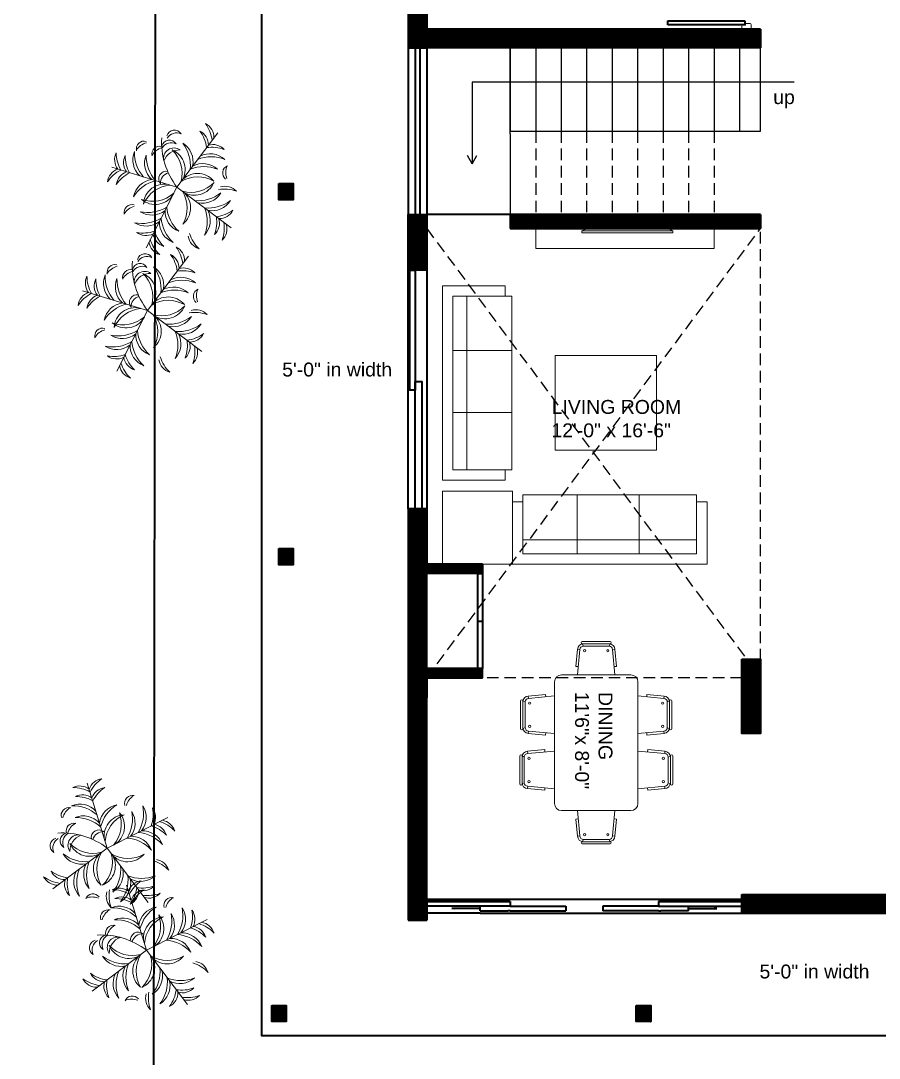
# Model space of a CAD drawing. Extents: x 47729 to 53274, y 8584 to 9735.
# Drawn here: x 47762 to 48132.4, y 8874.3 to 9322.2 of the extents above; entities that cross this region are included whole.
import ezdxf

# ---------------------------------------------------------------- set-up
doc = ezdxf.new("R2010")
doc.units = 0
doc.header["$LTSCALE"] = 100
doc.header["$MEASUREMENT"] = 0
doc.linetypes.add('HIDDENX2', pattern=[0.75, 0.5, -0.25])
doc.layers.get('0').update_dxf_attribs({"color": 250, "lineweight": 9})
for name, color, linetype, lineweight in [('hat', 8, 'Continuous', 5), ('landscape', 56, 'Continuous', 13), ('new interiors', 23, 'Continuous', 13), ('wall', 2, 'Continuous', 35), ('win', 5, 'Continuous', 9)]:
    doc.layers.add(name, color=color, linetype=linetype, lineweight=lineweight)
doc.layers.add('Stairs', color=140, linetype='Continuous')
doc.layers.add('TEXT', color=7, linetype='Continuous')
doc.styles.get("Standard").update_dxf_attribs({"font": 'arial.ttf'})

# ---------------------------------------------------------------- blocks, each defined once
blk = doc.blocks.new('plant')
for p in [(7.12, 8.39), (-10.32, 3.82), (-3.82, -10.32), (9.5, -5.56)]:
    blk.add_line(p, (0, 0))
for centre, radius, start, end in [((1.1, 8.06), 1.27, 19.4061, 138.4117), ((1.1, 6.08), 2.75, 64.2821, 107.8748), ((-2.19, 5.2), 5.9, 351.0353, 34.7007), ((0.64, 5.67), 3.52, 344.913, 55.0578), ((-0.53, 5.72), 5.72, 3.7404, 33.0435), ((2.96, 6.65), 2.54, 355.9541, 59.2885), ((3.93, 7.8), 2.54, 355.9541, 59.2885), ((0.44, 6.86), 5.72, 3.7404, 33.0435), ((-3.98, 6.92), 1.25, 46.7219, 182.5174), ((-3.73, 5.94), 1.76, 64.8486, 148.3181), ((-2.43, 6.01), 1.25, 46.7219, 182.5174), ((-2.18, 5.03), 1.76, 64.8486, 148.3181), ((-11.85, 1.01), 11.89, 355.1413, 36.3226), ((-0.58, 6.01), 1.27, 19.4061, 138.4117), ((-0.58, 4.03), 2.75, 64.2821, 107.8748), ((-0.65, 4.15), 3.52, 344.913, 55.0578), ((-3.49, 3.67), 5.9, 351.0353, 34.7007), ((6.7, 1.55), 5.72, 66.2848, 95.5878), ((7.05, 5.15), 2.54, 40.0398, 103.3742), ((-7.25, 4.87), 2.54, 150.0398, 213.3742), ((-3.74, 5.77), 5.72, 176.2848, 205.5878), ((-5.84, 4.35), 2.54, 150.0398, 213.3742), ((-2.34, 5.25), 5.72, 176.2848, 205.5878), ((-1.46, 3.93), 3.52, 154.2704, 224.4152), ((1.24, 4.91), 5.9, 174.6276, 218.2929), ((-2.14, 4.16), 1.69, 18.5385, 158.6404), ((-2.18, 2.49), 2.75, 53.4178, 123.7612), ((0.22, 3.54), 3.43, 146.0295, 246.2382), ((2.42, 4.25), 5.19, 166.4763, 227.9977), ((0, 0), 5.14, 97.7891, 98.2173), ((5.73, 0.4), 5.72, 66.2848, 95.5878), ((6.08, 4), 2.54, 40.0398, 103.3742), ((4.2, 0.03), 3.52, 44.2704, 114.4152), ((-7.26, 0.51), 2.54, 105.9541, 169.2885), ((-5.19, -2.46), 5.72, 113.7404, 143.0435), ((-5.55, -1.34), 3.52, 94.913, 165.0578), ((-4.13, -3.84), 5.9, 101.0353, 144.7007), ((0.71, 2.04), 1.24, 353.8899, 134.792), ((0.46, 1.04), 1.72, 30.1039, 108.3336), ((3.26, -1.41), 3.43, 36.0295, 136.2382), ((4.19, -2.85), 5.9, 64.6276, 108.2929), ((8.33, 0.48), 1.27, 19.4061, 138.4117), ((-3.67, -2.03), 3.52, 94.913, 165.0578), ((-2.26, -4.53), 5.9, 101.0353, 144.7007), ((-2.15, -2.83), 3.43, 73.0901, 173.2987), ((-0.94, -4.8), 5.19, 91.3306, 152.8519), ((3.16, -3.72), 5.19, 56.4763, 117.9977), ((1.75, 4.56), 5.19, 261.3306, 322.8519), ((2.6, 2.41), 3.43, 243.0901, 343.2987), ((8.33, -1.51), 2.75, 64.2821, 107.8748), ((-8.54, -2.76), 1.27, 340.9166, 99.9221), ((-10.27, -3.73), 2.75, 11.4535, 55.0461), ((-4.25, 2.42), 5.19, 256.4763, 317.9977), ((-3.54, 0.22), 3.43, 236.0295, 336.2382), ((2.83, -2.15), 3.43, 163.0901, 263.2987), ((4.8, -0.94), 5.19, 181.3306, 242.8519), ((3.01, 4.07), 5.9, 271.0353, 314.7007), ((3.97, 1.36), 3.52, 264.913, 335.0578), ((4.74, 3.06), 5.9, 271.0353, 314.7007), ((5.7, 0.35), 3.52, 264.913, 335.0578), ((-2.08, -4.62), 5.9, 344.6276, 28.2929), ((0.75, -4.13), 3.52, 324.2704, 34.4152), ((-0.35, -5.63), 5.9, 344.6276, 28.2929), ((2.48, -5.14), 3.52, 324.2704, 34.4152), ((5.54, 1.52), 5.72, 283.7404, 313.0435), ((7.06, -1.76), 2.54, 275.9541, 339.2885), ((-5.26, -6.24), 2.54, 105.9541, 169.2885), ((-3.18, -9.21), 5.72, 113.7404, 143.0435), ((-4.91, 1.24), 5.9, 264.6276, 308.2929), ((-3.93, -1.46), 3.52, 244.2704, 314.4152), ((1.39, -5.57), 5.72, 346.2848, 15.5878), ((5, -5.3), 2.54, 320.0398, 23.3742), ((2.69, -6.33), 5.72, 346.2848, 15.5878), ((-5.6, -0.63), 5.9, 264.6276, 308.2929), ((-4.63, -3.34), 3.52, 244.2704, 314.4152), ((1.34, -5.55), 3.52, 184.913, 255.0578), ((3.84, -4.13), 5.9, 191.0353, 234.7007), ((6.29, -6.05), 2.54, 320.0398, 23.3742), ((-5.25, -2.34), 5.72, 266.2848, 295.5878), ((-4.35, -5.84), 2.54, 240.0398, 303.3742), ((-0.51, -7.26), 2.54, 195.9541, 259.2885), ((2.46, -5.19), 5.72, 203.7404, 233.0435), ((-3.18, -8.97), 5.72, 346.2848, 15.5878), ((0.43, -8.7), 2.54, 320.0398, 23.3742), ((-1.03, -8.67), 2.54, 195.9541, 259.2885), ((1.93, -6.6), 5.72, 203.7404, 233.0435)]:
    blk.add_arc(centre, radius, start, end)
blk = doc.blocks.new('A$C3E6B4D04')
at = {"layer": 'new interiors', "ltscale": 0.1}
for p, q in [((84, 30), (0, 30)), ((0, 30), (0, 3)), ((84, 30), (84, 3)), ((79.5, 25.5), (4.5, 25.5)), ((4.5, 25.5), (4.5, 0)), ((27.94, 25.5), (27.94, 0)), ((54.66, 25.5), (54.66, 0)), ((79.5, 25.5), (79.5, 0)), ((79.5, 19.5), (4.5, 19.5)), ((4.5, 3), (0, 3)), ((79.5, 0), (4.5, 0)), ((84, 3), (79.5, 3))]:
    blk.add_line(p, q, dxfattribs=at)

msp = doc.modelspace()

# ---------------------------------------------------------------- hatches: boundary and pattern name
at = {"layer": 'wall', "ltscale": 0.12, "true_color": 0x636466}
h = msp.add_hatch(dxfattribs=at)
h.set_pattern_fill('ANSI32', color=251)
h.paths.add_polyline_path([(47879.5, 9517.16), (47873.27, 9517.16), (47873.27, 9510.16), (47879.5, 9510.16)])
h.paths.add_polyline_path([(48036.78, 9517.16), (48030.55, 9517.16), (48030.55, 9510.16), (48036.78, 9510.16)])
h.paths.add_polyline_path([(48182.77, 9517.16), (48176.54, 9517.16), (48176.54, 9510.16), (48182.77, 9510.16)])
h.paths.add_polyline_path([(48323.7, 9517.16), (48317.47, 9517.16), (48317.47, 9510.16), (48323.7, 9510.16)])
h.paths.add_polyline_path([(48326.33, 9357.82), (48320.1, 9357.82), (48320.1, 9350.82), (48326.33, 9350.82)])
h.paths.add_polyline_path([(48325.13, 9228.33), (48318.9, 9228.33), (48318.9, 9221.33), (48325.13, 9221.33)])
h.paths.add_polyline_path([(48398.89, 9227.48), (48392.66, 9227.48), (48392.66, 9220.47), (48398.89, 9220.47)])
h.paths.add_polyline_path([(48397.69, 9057.1), (48391.46, 9057.1), (48391.46, 9050.1), (48397.69, 9050.1)])
h.paths.add_polyline_path([(48325.77, 9055.95), (48319.54, 9055.95), (48319.54, 9048.95), (48325.77, 9048.95)])
h.paths.add_polyline_path([(48326.28, 8897.07), (48320.05, 8897.07), (48320.05, 8890.07), (48326.28, 8890.07)])
h.paths.add_polyline_path([(48179.8, 8897.07), (48173.57, 8897.07), (48173.57, 8890.07), (48179.8, 8890.07)])
h.paths.add_polyline_path([(47879.5, 9094.29), (47873.27, 9094.29), (47873.27, 9087.29), (47879.5, 9087.29)])
h.paths.add_polyline_path([(47879.5, 9251.85), (47873.27, 9251.85), (47873.27, 9244.84), (47879.5, 9244.84)])
h.paths.add_polyline_path([(47879.5, 9393.49), (47873.27, 9393.49), (47873.27, 9386.49), (47879.5, 9386.49)])
h = msp.add_hatch(dxfattribs=at)
h.set_pattern_fill('ANSI32', color=251)
h.paths.add_polyline_path([(47876.53, 8897.07), (47870.3, 8897.07), (47870.3, 8890.07), (47876.53, 8890.07)])
h.paths.add_polyline_path([(48033.81, 8897.07), (48027.58, 8897.07), (48027.58, 8890.07), (48033.81, 8890.07)])
h.paths.add_polyline_path([(47937.15, 9029.91), (47937.15, 9038.49), (47940.12, 9042.49), (47937.15, 9042.49), (47937.15, 9083.5), (47961.15, 9083.5), (47961.15, 9087.5), (47937.15, 9087.5), (47937.15, 9111.5), (47929.15, 9111.5), (47929.15, 9029.91), (47929.15, 8933.91), (47937.15, 8933.91), (47937.15, 8941.91), (47937.15, 8942.91)])
h.paths.add_polyline_path([(48262.25, 9022.49), (48254.25, 9022.49), (48254.25, 9002.49), (48214.15, 9002.49), (48214.15, 8994.49), (48254.25, 8994.49), (48254.25, 8944.91), (48145.15, 8944.91), (48145.15, 8994.49), (48178.15, 8994.49), (48178.15, 9002.49), (48137.15, 9002.49), (48137.15, 8944.91), (48081.15, 8944.91), (48073.15, 8944.91), (48073.15, 8936.91), (48262.25, 8936.91)])
h.paths.add_polyline_path([(47961.15, 9042.49), (47959.13, 9042.49), (47940.12, 9042.49), (47937.15, 9038.49), (47961.15, 9038.49)], flags=17)
h.paths.add_polyline_path([(48081.15, 9038.49), (48075.21, 9046.49), (48073.15, 9046.49), (48073.15, 9014.49), (48081.15, 9014.49)])
h.paths.add_polyline_path([(48081.15, 9046.49), (48075.21, 9046.49), (48081.15, 9038.49)], flags=17)
h.paths.add_polyline_path([(48145.15, 9142.49), (48254.25, 9142.49), (48254.25, 9118.49), (48262.25, 9118.49), (48262.25, 9150.49), (48137.15, 9150.49), (48137.15, 9038.49), (48145.15, 9038.49), (48145.15, 9046.49)])
h.paths.add_polyline_path([(47937.15, 9238.49), (47929.15, 9238.49), (47929.15, 9214.49), (47937.15, 9214.49)])
h.paths.add_polyline_path([(48081.15, 9238.49), (47973.15, 9238.49), (47973.15, 9232.49), (48081.15, 9232.49)])
h.paths.add_polyline_path([(48079.15, 9462.49), (48037.15, 9462.49), (48037.15, 9454.49), (48073.15, 9454.49), (48079.15, 9454.49)])
h.paths.add_polyline_path([(48079.15, 9454.49), (48073.15, 9454.49), (48073.15, 9439.41), (48073.32, 9439.41), (48073.32, 9438.41), (48073.31, 9435.47), (48073.32, 9435.47), (48073.32, 9434.47), (48073.28, 9416.41), (48073.32, 9416.41), (48073.32, 9415.41), (48073.31, 9412.46), (48073.32, 9412.46), (48073.32, 9411.46), (48073.26, 9391.1), (48073.32, 9391.1), (48073.32, 9390.1), (48073.31, 9387.15), (48073.32, 9387.15), (48073.32, 9386.15), (48073.24, 9370.69), (48073.32, 9370.69), (48073.32, 9369.69), (48073.15, 9354.49), (48079.15, 9354.49)], flags=16)
h.paths.add_polyline_path([(48177.15, 9462.49), (48115.15, 9462.49), (48115.15, 9454.49), (48135.15, 9454.49), (48135.15, 9360.49), (48109.15, 9360.49), (48109.15, 9354.49), (48133.15, 9354.49), (48141.15, 9354.49), (48141.15, 9454.49), (48177.15, 9454.49)])
h.paths.add_polyline_path([(48278.25, 9462.49), (48258.25, 9462.49), (48246.25, 9462.49), (48246.25, 9454.49), (48270.25, 9454.49), (48270.25, 9318.49), (48270.25, 9316.49), (48202.15, 9316.49), (48202.15, 9310.49), (48270.25, 9310.49), (48278.25, 9310.49)])
h.paths.add_polyline_path([(48145.15, 9310.49), (48165.15, 9310.49), (48169.15, 9310.49), (48169.15, 9318.49), (48137.15, 9318.49), (48137.15, 9310.49), (48137.15, 9232.49), (48201.64, 9232.49), (48278.25, 9232.49), (48278.25, 9238.49), (48270.25, 9238.49), (48205.2, 9238.49), (48205.2, 9238.49), (48204.19, 9238.49), (48145.15, 9238.49)])
h.paths.add_polyline_path([(48262.25, 9274.5), (48254.25, 9274.52), (48254.25, 9238.49), (48262.25, 9238.49)], flags=17)
h.paths.add_polyline_path([(47937.15, 9454.49), (47961.15, 9454.49), (47961.15, 9462.49), (47937.15, 9462.49), (47929.15, 9462.49), (47929.15, 9310.49), (47937.15, 9310.49), (48081.15, 9310.49), (48081.15, 9318.49), (47937.15, 9318.49)])
at = {"layer": 'wall', "ltscale": 0.12}
h = msp.add_hatch(dxfattribs=at)
h.set_pattern_fill('ANSI32', color=5)
h.paths.add_polyline_path([(47937.15, 9454.49), (47961.15, 9454.49), (47961.15, 9462.49), (47937.15, 9462.49), (47929.15, 9462.49), (47929.15, 9310.49), (47937.15, 9310.49), (48081.15, 9310.49), (48081.15, 9318.49), (47937.15, 9318.49)])

# ---------------------------------------------------------------- linework, layer by layer
at = {"layer": 'hat', "linetype": 'HIDDENX2', "lineweight": -2, "ltscale": 0.1}
for p, q in [((47984.15, 9274.49), (47984.15, 9238.49)), ((47995.15, 9274.49), (47995.15, 9238.49)), ((48006.15, 9274.49), (48006.15, 9238.49)), ((48017.15, 9274.49), (48017.15, 9238.49)), ((48028.15, 9274.49), (48028.15, 9238.49)), ((48039.15, 9274.49), (48039.15, 9238.49)), ((48050.15, 9274.49), (48050.15, 9238.49)), ((48061.15, 9274.49), (48061.15, 9238.49)), ((47937.15, 9232.49), (48081.15, 9038.49)), ((47937.15, 9038.49), (48081.15, 9232.49)), ((48081.15, 9038.49), (48081.15, 9232.49)), ((48073.15, 9038.49), (47937.15, 9038.49))]:
    msp.add_line(p, q, dxfattribs=at)
at = {"layer": 'new interiors'}
for p, q in [((48004.13, 9231.41), (48005.8, 9232.25)), ((48005.8, 9232.25), (48023.74, 9232.23)), ((48041.68, 9232.25), (48023.74, 9232.23)), ((48043.35, 9231.41), (48041.68, 9232.25))]:
    msp.add_line(p, q, dxfattribs=at)
at = {"layer": 'new interiors', "ltscale": 0.1}
for p, q in [((48004.25, 9054.19), (48016.28, 9054.19)), ((48004.25, 9054.19), (48016.28, 9054.19)), ((48004.25, 9053.19), (48004.72, 9052.2)), ((48004.25, 9053.19), (48016.28, 9053.19)), ((48004.25, 9053.19), (48004.72, 9052.2)), ((48004.25, 9053.19), (48016.28, 9053.19)), ((48004.72, 9052.2), (48015.81, 9052.2)), ((48004.72, 9052.2), (48015.81, 9052.2)), ((48016.28, 9053.19), (48015.81, 9052.2)), ((48016.28, 9053.19), (48015.81, 9052.2)), ((48002.23, 9050.84), (48001.51, 9043.42)), ((48002.23, 9050.84), (48001.51, 9043.42)), ((48003.22, 9050.74), (48002.16, 9039.76)), ((48003.22, 9050.74), (48002.16, 9039.76)), ((48003.22, 9050.74), (48002.23, 9050.84)), ((48003.22, 9050.74), (48002.23, 9050.84)), ((48017.31, 9050.74), (48018.3, 9050.84)), ((48017.31, 9050.74), (48018.3, 9050.84)), ((48017.31, 9050.74), (48018.37, 9039.76)), ((48017.31, 9050.74), (48018.37, 9039.76)), ((48018.3, 9050.84), (48019.02, 9043.42)), ((48018.3, 9050.84), (48019.02, 9043.42)), ((48001.51, 9043.42), (48002.51, 9043.33)), ((48001.51, 9043.42), (48002.51, 9043.33)), ((48019.02, 9043.42), (48018.02, 9043.33)), ((48019.02, 9043.42), (48018.02, 9043.33)), ((48025.26, 9039.76), (47995.26, 9039.76)), ((48025.26, 9039.76), (47995.26, 9039.76)), ((47992.26, 9036.76), (47992.26, 8984.19)), ((47992.26, 9036.76), (47992.26, 8984.19)), ((48028.26, 9036.76), (48028.26, 8984.19)), ((48028.26, 9036.76), (48028.26, 8984.19)), ((47980.96, 9030.58), (47988.38, 9031.29)), ((47980.96, 9030.58), (47988.38, 9031.29)), ((47981.06, 9029.58), (47980.96, 9030.58)), ((47981.06, 9029.58), (47980.96, 9030.58)), ((47981.06, 9029.58), (47992.26, 9030.66)), ((47981.06, 9029.58), (47992.26, 9030.66)), ((47988.38, 9031.29), (47988.48, 9030.3)), ((47988.38, 9031.29), (47988.48, 9030.3)), ((48039.47, 9029.58), (48028.26, 9030.66)), ((48039.47, 9029.58), (48028.26, 9030.66)), ((48032.15, 9031.29), (48032.05, 9030.3)), ((48032.15, 9031.29), (48032.05, 9030.3)), ((48039.57, 9030.58), (48032.15, 9031.29)), ((48039.57, 9030.58), (48032.15, 9031.29)), ((48039.47, 9029.58), (48039.57, 9030.58)), ((48039.47, 9029.58), (48039.57, 9030.58)), ((47977.61, 9028.55), (47977.61, 9016.52)), ((47977.61, 9028.55), (47977.61, 9016.52)), ((47978.61, 9028.55), (47979.6, 9028.08)), ((47978.61, 9028.55), (47978.61, 9016.52)), ((47978.61, 9028.55), (47979.6, 9028.08)), ((47978.61, 9028.55), (47978.61, 9016.52)), ((47979.6, 9028.08), (47979.6, 9017)), ((47979.6, 9028.08), (47979.6, 9017)), ((48041.92, 9028.55), (48040.93, 9028.08)), ((48041.92, 9028.55), (48040.93, 9028.08)), ((48040.93, 9028.08), (48040.93, 9017)), ((48040.93, 9028.08), (48040.93, 9017)), ((48041.92, 9028.55), (48041.92, 9016.52)), ((48041.92, 9028.55), (48041.92, 9016.52)), ((48042.92, 9028.55), (48042.92, 9016.52)), ((48042.92, 9028.55), (48042.92, 9016.52)), ((47978.61, 9016.52), (47979.6, 9017)), ((47978.61, 9016.52), (47979.6, 9017)), ((48041.92, 9016.52), (48040.93, 9017)), ((48041.92, 9016.52), (48040.93, 9017)), ((47981.06, 9015.5), (47980.96, 9014.5)), ((47981.06, 9015.5), (47980.96, 9014.5)), ((47980.96, 9014.5), (47988.38, 9013.78)), ((47980.96, 9014.5), (47988.38, 9013.78)), ((47981.06, 9015.5), (47992.26, 9014.41)), ((47981.06, 9015.5), (47992.26, 9014.41)), ((47988.38, 9013.78), (47988.48, 9014.78)), ((47988.38, 9013.78), (47988.48, 9014.78)), ((48039.47, 9015.5), (48028.26, 9014.41)), ((48039.47, 9015.5), (48028.26, 9014.41)), ((48032.15, 9013.78), (48032.05, 9014.78)), ((48032.15, 9013.78), (48032.05, 9014.78)), ((48039.57, 9014.5), (48032.15, 9013.78)), ((48039.57, 9014.5), (48032.15, 9013.78)), ((48039.47, 9015.5), (48039.57, 9014.5)), ((48039.47, 9015.5), (48039.57, 9014.5)), ((47980.61, 9006.78), (47988.03, 9007.49)), ((47980.61, 9006.78), (47988.03, 9007.49)), ((47988.03, 9007.49), (47988.13, 9006.5)), ((47988.03, 9007.49), (47988.13, 9006.5)), ((48032.5, 9007.49), (48032.4, 9006.5)), ((48032.5, 9007.49), (48032.4, 9006.5)), ((48039.92, 9006.78), (48032.5, 9007.49)), ((48039.92, 9006.78), (48032.5, 9007.49)), ((47977.26, 9004.76), (47977.26, 8992.72)), ((47977.26, 9004.76), (47977.26, 8992.72)), ((47978.26, 9004.76), (47978.26, 8992.72)), ((47978.26, 9004.76), (47979.25, 9004.28)), ((47978.26, 9004.76), (47978.26, 8992.72)), ((47978.26, 9004.76), (47979.25, 9004.28)), ((47979.25, 9004.28), (47979.25, 8993.2)), ((47979.25, 9004.28), (47979.25, 8993.2)), ((47980.71, 9005.78), (47980.61, 9006.78)), ((47980.71, 9005.78), (47980.61, 9006.78)), ((47980.71, 9005.78), (47992.26, 9006.9)), ((47980.71, 9005.78), (47992.26, 9006.9)), ((48039.82, 9005.78), (48028.26, 9006.9)), ((48039.82, 9005.78), (48028.26, 9006.9)), ((48039.82, 9005.78), (48039.92, 9006.78)), ((48039.82, 9005.78), (48039.92, 9006.78)), ((48042.27, 9004.76), (48041.28, 9004.28)), ((48042.27, 9004.76), (48041.28, 9004.28)), ((48041.28, 9004.28), (48041.28, 8993.2)), ((48041.28, 9004.28), (48041.28, 8993.2)), ((48042.27, 9004.76), (48042.27, 8992.72)), ((48042.27, 9004.76), (48042.27, 8992.72)), ((48043.27, 9004.76), (48043.27, 8992.72)), ((48043.27, 9004.76), (48043.27, 8992.72)), ((47978.26, 8992.72), (47979.25, 8993.2)), ((47978.26, 8992.72), (47979.25, 8993.2)), ((47980.71, 8991.7), (47980.61, 8990.7)), ((47980.71, 8991.7), (47980.61, 8990.7)), ((47980.61, 8990.7), (47988.03, 8989.99)), ((47980.61, 8990.7), (47988.03, 8989.99)), ((47980.71, 8991.7), (47992.26, 8990.58)), ((47980.71, 8991.7), (47992.26, 8990.58)), ((47988.03, 8989.99), (47988.13, 8990.98)), ((47988.03, 8989.99), (47988.13, 8990.98)), ((48039.82, 8991.7), (48028.26, 8990.58)), ((48039.82, 8991.7), (48028.26, 8990.58)), ((48032.5, 8989.99), (48032.4, 8990.98)), ((48032.5, 8989.99), (48032.4, 8990.98)), ((48039.92, 8990.7), (48032.5, 8989.99)), ((48039.92, 8990.7), (48032.5, 8989.99)), ((48039.82, 8991.7), (48039.92, 8990.7)), ((48039.82, 8991.7), (48039.92, 8990.7)), ((48042.27, 8992.72), (48041.28, 8993.2)), ((48042.27, 8992.72), (48041.28, 8993.2)), ((48025.26, 8981.19), (47995.26, 8981.19)), ((48025.26, 8981.19), (47995.26, 8981.19)), ((48003.22, 8970.21), (48002.16, 8981.19)), ((48003.22, 8970.21), (48002.16, 8981.19)), ((48017.31, 8970.21), (48018.37, 8981.19)), ((48017.31, 8970.21), (48018.37, 8981.19)), ((48001.51, 8977.53), (48002.51, 8977.62)), ((48001.51, 8977.53), (48002.51, 8977.62)), ((48002.23, 8970.11), (48001.51, 8977.53)), ((48002.23, 8970.11), (48001.51, 8977.53)), ((48019.02, 8977.53), (48018.02, 8977.62)), ((48019.02, 8977.53), (48018.02, 8977.62)), ((48018.3, 8970.11), (48019.02, 8977.53)), ((48018.3, 8970.11), (48019.02, 8977.53)), ((48003.22, 8970.21), (48002.23, 8970.11)), ((48003.22, 8970.21), (48002.23, 8970.11)), ((48004.25, 8967.76), (48004.72, 8968.75)), ((48004.25, 8967.76), (48004.72, 8968.75)), ((48004.25, 8967.76), (48016.28, 8967.76)), ((48004.25, 8967.76), (48016.28, 8967.76)), ((48004.72, 8968.75), (48015.81, 8968.75)), ((48004.72, 8968.75), (48015.81, 8968.75)), ((48016.28, 8967.76), (48015.81, 8968.75)), ((48016.28, 8967.76), (48015.81, 8968.75)), ((48017.31, 8970.21), (48018.3, 8970.11)), ((48017.31, 8970.21), (48018.3, 8970.11)), ((48004.25, 8966.76), (48016.28, 8966.76)), ((48004.25, 8966.76), (48016.28, 8966.76))]:
    msp.add_line(p, q, dxfattribs=at)
at = {"layer": 'new interiors'}
for points in [[(47984.15, 9232.49), (48061.15, 9232.49), (48061.15, 9223.82), (47984.15, 9223.82)], [(48004.13, 9231.41), (48043.35, 9231.41), (48043.35, 9230.55), (48004.13, 9230.55)], [(47992.56, 9177.71), (48036.29, 9177.71), (48036.29, 9136.81), (47992.56, 9136.81)]]:
    msp.add_lwpolyline(points, close=True, dxfattribs=at)
at = {"layer": 'new interiors', "linetype": 'ByBlock'}
msp.add_lwpolyline([(47943.92, 9119.14), (47943.92, 9087.5), (47974.11, 9087.5), (47974.11, 9119.14)], close=True, dxfattribs=at)
msp.add_lwpolyline([(47943.92, 9119.14), (47943.92, 9087.5), (47974.11, 9087.5), (47974.11, 9119.14)], close=True, dxfattribs=at)
at = {"layer": 'new interiors', "ltscale": 0.1}
for centre in [(48005.25, 9050.19), (48005.25, 9050.19), (48015.28, 9050.19), (48015.28, 9050.19), (47981.61, 9027.55), (47981.61, 9027.55), (48038.92, 9027.55), (48038.92, 9027.55), (47981.61, 9017.52), (47981.61, 9017.52), (48038.92, 9017.52), (48038.92, 9017.52), (47981.26, 9003.76), (47981.26, 9003.76), (48039.27, 9003.76), (48039.27, 9003.76), (47981.26, 8993.72), (47981.26, 8993.72), (48039.27, 8993.72), (48039.27, 8993.72), (48005.25, 8970.76), (48005.25, 8970.76), (48015.28, 8970.76), (48015.28, 8970.76)]:
    msp.add_circle(centre, 0.5, dxfattribs=at)
for centre, radius, start, end in [((48004.72, 9050.7), 2.5, 90, 178.3278), ((48004.72, 9050.7), 2.5, 90, 178.3278), ((48004.72, 9050.7), 1.5, 90, 178.3278), ((48004.72, 9050.7), 1.5, 90, 178.3278), ((48004.25, 9053.69), 0.5, 90, 270), ((48004.25, 9053.69), 0.5, 90, 270), ((48015.81, 9050.7), 2.5, 1.6722, 90), ((48015.81, 9050.7), 2.5, 1.6722, 90), ((48015.81, 9050.7), 1.5, 1.6722, 90), ((48015.81, 9050.7), 1.5, 1.6722, 90), ((48016.28, 9053.69), 0.5, 270, 90), ((48016.28, 9053.69), 0.5, 270, 90), ((47995.26, 9036.76), 3, 90, 180), ((47995.26, 9036.76), 3, 90, 180), ((48025.26, 9036.76), 3, 0, 90), ((48025.26, 9036.76), 3, 0, 90), ((47981.1, 9028.08), 2.5, 91.6722, 180), ((47981.1, 9028.08), 2.5, 91.6722, 180), ((48039.43, 9028.08), 2.5, 0, 88.3278), ((48039.43, 9028.08), 2.5, 0, 88.3278), ((47978.11, 9028.55), 0.5, 0, 180), ((47978.11, 9028.55), 0.5, 0, 180), ((47981.1, 9028.08), 1.5, 91.6722, 180), ((47981.1, 9028.08), 1.5, 91.6722, 180), ((48039.43, 9028.08), 1.5, 0, 88.3278), ((48039.43, 9028.08), 1.5, 0, 88.3278), ((48042.42, 9028.55), 0.5, 0, 180), ((48042.42, 9028.55), 0.5, 0, 180), ((47978.11, 9016.52), 0.5, 180, 0), ((47978.11, 9016.52), 0.5, 180, 0), ((47981.1, 9017), 2.5, 180, 268.3278), ((47981.1, 9017), 2.5, 180, 268.3278), ((47981.1, 9017), 1.5, 180, 268.3278), ((47981.1, 9017), 1.5, 180, 268.3278), ((48039.43, 9017), 1.5, 271.6722, 0), ((48039.43, 9017), 1.5, 271.6722, 0), ((48039.43, 9017), 2.5, 271.6722, 0), ((48039.43, 9017), 2.5, 271.6722, 0), ((48042.42, 9016.52), 0.5, 180, 0), ((48042.42, 9016.52), 0.5, 180, 0), ((47977.76, 9004.76), 0.5, 0, 180), ((47977.76, 9004.76), 0.5, 0, 180), ((47980.75, 9004.28), 2.5, 91.6722, 180), ((47980.75, 9004.28), 2.5, 91.6722, 180), ((47980.75, 9004.28), 1.5, 91.6722, 180), ((47980.75, 9004.28), 1.5, 91.6722, 180), ((48039.78, 9004.28), 1.5, 0, 88.3278), ((48039.78, 9004.28), 1.5, 0, 88.3278), ((48039.78, 9004.28), 2.5, 0, 88.3278), ((48039.78, 9004.28), 2.5, 0, 88.3278), ((48042.77, 9004.76), 0.5, 0, 180), ((48042.77, 9004.76), 0.5, 0, 180), ((47977.76, 8992.72), 0.5, 180, 0), ((47977.76, 8992.72), 0.5, 180, 0), ((47980.75, 8993.2), 2.5, 180, 268.3278), ((47980.75, 8993.2), 2.5, 180, 268.3278), ((47980.75, 8993.2), 1.5, 180, 268.3278), ((47980.75, 8993.2), 1.5, 180, 268.3278), ((48039.78, 8993.2), 1.5, 271.6722, 0), ((48039.78, 8993.2), 1.5, 271.6722, 0), ((48039.78, 8993.2), 2.5, 271.6722, 0), ((48039.78, 8993.2), 2.5, 271.6722, 0), ((48042.77, 8992.72), 0.5, 180, 0), ((48042.77, 8992.72), 0.5, 180, 0), ((47995.26, 8984.19), 3, 180, 270), ((47995.26, 8984.19), 3, 180, 270), ((48025.26, 8984.19), 3, 270, 0), ((48025.26, 8984.19), 3, 270, 0), ((48004.72, 8970.25), 2.5, 181.6722, 270), ((48004.72, 8970.25), 2.5, 181.6722, 270), ((48004.72, 8970.25), 1.5, 181.6722, 270), ((48004.72, 8970.25), 1.5, 181.6722, 270), ((48004.25, 8967.26), 0.5, 90, 270), ((48004.25, 8967.26), 0.5, 90, 270), ((48015.81, 8970.25), 1.5, 270, 358.3278), ((48015.81, 8970.25), 1.5, 270, 358.3278), ((48015.81, 8970.25), 2.5, 270, 358.3278), ((48015.81, 8970.25), 2.5, 270, 358.3278), ((48016.28, 8967.26), 0.5, 270, 90), ((48016.28, 8967.26), 0.5, 270, 90)]:
    msp.add_arc(centre, radius, start, end, dxfattribs=at)
at = {"layer": 'Stairs'}
for p, q in [((47973.15, 9273.33), (47973.15, 9310.49)), ((47973.15, 9310.49), (47973.15, 9274.49)), ((47984.15, 9310.49), (47984.15, 9274.49)), ((47995.15, 9310.49), (47995.15, 9274.49)), ((48006.15, 9310.49), (48006.15, 9274.49)), ((48017.15, 9310.49), (48017.15, 9274.49)), ((48028.15, 9310.49), (48028.15, 9274.49)), ((48039.15, 9310.49), (48039.15, 9274.49)), ((48050.15, 9310.49), (48050.15, 9274.49)), ((48061.15, 9310.49), (48061.15, 9274.49)), ((48072.15, 9310.49), (48072.15, 9274.49)), ((48081.15, 9274.49), (48081.15, 9310.49)), ((48095.68, 9295.61), (47956.7, 9295.61)), ((47956.7, 9295.61), (47956.7, 9260.34)), ((47973.15, 9274.49), (48081.15, 9274.49)), ((47973.15, 9273.33), (47973.15, 9238.49)), ((47956.7, 9260.34), (47954.67, 9263.96)), ((47956.7, 9260.34), (47958.73, 9263.96))]:
    msp.add_line(p, q, dxfattribs=at)
at = {"layer": 'wall', "ltscale": 0.12}
msp.add_line((47820.5, 9680.42), (47819.06, 8704.42), dxfattribs=at)
at = {"layer": 'wall', "color": 1, "ltscale": 0.12}
msp.add_line((47820.5, 9680.42), (47819.06, 8704.42), dxfattribs=at)
at = {"layer": 'wall', "linetype": 'ByBlock'}
for p, q in [((47929.15, 9462.49), (47929.15, 9310.49)), ((47937.15, 9454.49), (47937.15, 9318.49)), ((48081.15, 9318.49), (47937.15, 9318.49)), ((48081.15, 9318.49), (48081.15, 9310.49)), ((47929.15, 9310.49), (47937.15, 9310.49)), ((48081.15, 9310.49), (47937.15, 9310.49)), ((47929.15, 9214.49), (47929.15, 9238.49)), ((47929.15, 9238.49), (47937.15, 9238.49)), ((48081.15, 9238.49), (47937.15, 9238.49)), ((47937.15, 9238.49), (47937.15, 9214.49)), ((47973.15, 9238.49), (47973.15, 9232.49)), ((48081.15, 9238.49), (48081.15, 9232.49)), ((47973.15, 9232.49), (48081.15, 9232.49)), ((47937.15, 9214.49), (47929.15, 9214.49)), ((47937.15, 9111.5), (47929.15, 9111.5)), ((47929.15, 9111.5), (47929.15, 9029.91)), ((47937.15, 9111.5), (47937.15, 9087.5)), ((47961.15, 9087.5), (47937.15, 9087.5)), ((47961.15, 9083.5), (47937.15, 9083.5)), ((47937.15, 9042.49), (47937.15, 9083.5)), ((47961.15, 9087.5), (47961.15, 9083.5)), ((47961.15, 9042.49), (47937.15, 9042.49)), ((47961.15, 9038.49), (47961.15, 9042.49)), ((47937.15, 9038.49), (47937.15, 9029.91)), ((47937.15, 9038.49), (47961.15, 9038.49)), ((48081.15, 9014.49), (48081.15, 9038.49)), ((47929.15, 9029.91), (47929.15, 8933.91)), ((47937.15, 8941.91), (47937.15, 9029.91)), ((48073.15, 9029.91), (48073.15, 9014.49)), ((48073.15, 8936.91), (48073.15, 8944.91)), ((48073.15, 8944.91), (48081.15, 8944.91)), ((48081.15, 8944.91), (48137.15, 8944.91)), ((47937.15, 8941.91), (47937.15, 8942.91)), ((47937.15, 8941.91), (47937.15, 8933.91)), ((48073.15, 8936.91), (48262.25, 8936.91)), ((47929.15, 8933.91), (47937.15, 8933.91))]:
    msp.add_line(p, q, dxfattribs=at)
at = {"layer": 'wall', "color": 5, "ltscale": 0.12}
for p, q in [((48041.21, 9322.16), (48074.38, 9322.16)), ((48041.21, 9320.43), (48041.21, 9322.16)), ((48041.21, 9322.16), (48041.21, 9322.16)), ((48074.38, 9322.16), (48074.38, 9320.43)), ((48074.38, 9320.43), (48041.21, 9320.43)), ((47929.15, 9310.49), (47929.15, 9238.49)), ((47932.15, 9310.49), (47932.15, 9238.49)), ((47934.15, 9310.49), (47934.15, 9238.49)), ((47937.15, 9310.49), (47937.15, 9238.49)), ((47929.15, 9111.5), (47929.15, 9214.49)), ((47937.15, 9214.49), (47937.15, 9111.5)), ((47959.13, 9063), (47961.15, 9063)), ((48073.15, 9038.49), (48073.15, 9029.91)), ((47937.15, 9029.91), (47937.15, 9029.91)), ((47937.15, 9029.91), (47937.15, 9029.91)), ((47937.15, 8942.91), (48073.15, 8942.91)), ((47973.15, 8941.91), (47937.15, 8941.91)), ((47937.15, 8941.91), (47973.15, 8941.91)), ((47945.15, 8941.91), (47973.15, 8941.91)), ((47973.15, 8941.91), (47973.15, 8939.91)), ((48037.15, 8941.91), (48073.15, 8941.91)), ((48073.15, 8941.91), (48037.15, 8941.91)), ((48037.15, 8941.91), (48037.15, 8939.91)), ((48065.15, 8941.91), (48037.15, 8941.91)), ((48073.15, 8942.91), (48073.15, 8942.91)), ((47973.15, 8939.91), (47937.15, 8939.91)), ((47960.15, 8936.91), (47937.15, 8936.91)), ((47948.03, 8938.91), (47949.08, 8939.08)), ((47960.15, 8938.91), (47948.03, 8938.91)), ((47949.08, 8938.73), (47948.03, 8938.91)), ((47949.08, 8939.08), (47949.08, 8938.73)), ((47960.15, 8937.91), (47960.15, 8939.91)), ((47960.15, 8937.91), (47972.15, 8937.91)), ((47960.15, 8936.91), (48073.15, 8936.91)), ((47973.15, 8937.91), (47972.15, 8937.91)), ((47973.15, 8939.91), (47997.15, 8939.91)), ((47973.15, 8937.91), (47997.15, 8937.91)), ((47997.15, 8939.91), (47997.15, 8937.91)), ((47997.15, 8937.91), (47997.15, 8937.91)), ((48013.15, 8939.91), (48013.15, 8937.91)), ((48037.15, 8939.91), (48013.15, 8939.91)), ((48037.15, 8937.91), (48013.15, 8937.91)), ((48013.15, 8937.91), (48013.15, 8937.91)), ((48037.15, 8939.91), (48073.15, 8939.91)), ((48037.15, 8937.91), (48038.15, 8937.91)), ((48050.15, 8937.91), (48038.15, 8937.91)), ((48050.15, 8937.91), (48050.15, 8939.91)), ((48050.15, 8938.91), (48062.27, 8938.91)), ((48062.27, 8938.91), (48061.21, 8939.08)), ((48061.21, 8939.08), (48061.21, 8938.73)), ((48061.21, 8938.73), (48062.27, 8938.91))]:
    msp.add_line(p, q, dxfattribs=at)
at = {"layer": 'wall', "linetype": 'ByBlock'}
msp.add_lwpolyline([(48331.1, 9070.49), (48331.1, 8883.91), (47866, 8883.91), (47866, 9521.54)], dxfattribs=at)
at = {"layer": 'wall', "color": 5, "ltscale": 0.12}
for points in [[(47873.27, 9251.85), (47879.5, 9251.85), (47879.5, 9244.84), (47873.27, 9244.84)], [(47873.27, 9251.85), (47879.5, 9251.85), (47879.5, 9244.84), (47873.27, 9244.84)], [(47932.15, 9162.72), (47929.86, 9162.72), (47929.86, 9214.49), (47932.15, 9214.49)], [(47932.15, 9166.35), (47935.01, 9166.35), (47935.01, 9111.5), (47932.15, 9111.5)], [(47873.27, 9094.29), (47879.5, 9094.29), (47879.5, 9087.29), (47873.27, 9087.29)], [(47873.27, 9094.29), (47879.5, 9094.29), (47879.5, 9087.29), (47873.27, 9087.29)], [(47959.13, 9083.5), (47961.15, 9083.5), (47961.15, 9042.49), (47959.13, 9042.49)], [(47870.3, 8897.07), (47876.53, 8897.07), (47876.53, 8890.07), (47870.3, 8890.07)], [(47870.3, 8897.07), (47876.53, 8897.07), (47876.53, 8890.07), (47870.3, 8890.07)], [(47870.3, 8897.07), (47876.53, 8897.07), (47876.53, 8890.07), (47870.3, 8890.07)], [(48027.58, 8897.07), (48033.81, 8897.07), (48033.81, 8890.07), (48027.58, 8890.07)]]:
    msp.add_lwpolyline(points, close=True, dxfattribs=at)
at = {"layer": 'wall', "linetype": 'ByBlock'}
msp.add_lwpolyline([(48073.15, 9046.49), (48081.15, 9046.49), (48081.15, 9014.49), (48073.15, 9014.49)], close=True, dxfattribs=at)
at = {"layer": 'win'}
for p, q in [((48076.75, 9320.99), (48074.65, 9320.99)), ((48074.65, 9320.24), (48074.65, 9320.99)), ((48076.75, 9320.99), (48074.65, 9320.99)), ((48074.65, 9320.24), (48074.65, 9320.99)), ((48073.15, 9318.49), (48073.15, 9319.84)), ((48073.15, 9318.49), (48073.15, 9319.84)), ((48074.65, 9320.24), (48073.55, 9320.24)), ((48074.65, 9320.24), (48073.55, 9320.24)), ((48077.15, 9318.49), (48077.15, 9320.59)), ((48077.15, 9318.49), (48077.15, 9320.59))]:
    msp.add_line(p, q, dxfattribs=at)
for centre, start, end in [((48076.75, 9320.59), 0, 90), ((48076.75, 9320.59), 0, 90), ((48073.55, 9319.84), 90, 180), ((48073.55, 9319.84), 90, 180)]:
    msp.add_arc(centre, 0.4, start, end, dxfattribs=at)

# ---------------------------------------------------------------- block references
at = {"layer": 'landscape'}
for p, xscale, yscale, zscale, rotation in [((47829.33, 9250.34), -2.667129629716543, 2.667129629716543, 2.667129629716543, 32.74874606081455), ((47816.68, 9197.04), -2.667129629716543, 2.667129629716543, 2.667129629716543, 32.74874606081455), ((47799.25, 8964.97), 2.667129629716544, 2.667129629716544, 2.667129629716544, 57.25125393918548), ((47816.22, 8920.89), 2.667129629716544, 2.667129629716544, 2.667129629716544, 57.25125393918548)]:
    msp.add_blockref('plant', p, dxfattribs=dict(at, xscale=xscale, yscale=yscale, zscale=zscale, rotation=rotation))
at = {"layer": 'new interiors', "xscale": -1}
for p, rotation in [((47973.92, 9207.77), 90), ((47973.92, 9207.77), 90), ((47974.11, 9117.5), 180), ((47974.11, 9117.5), 180)]:
    msp.add_blockref('A$C3E6B4D04', p, dxfattribs=dict(at, rotation=rotation))

# ---------------------------------------------------------------- texts
at = {"layer": 'TEXT'}
for s, p in [('up', (48086.64, 9286.19)), ('5\'-0" in width', (47874.79, 9168.59)), ('LIVING ROOM', (47991.05, 9152.45)), ('12\'-0" x 16\'-6"', (47990.96, 9142.34)), ('5\'-0" in width', (48080.73, 8908.71))]:
    msp.add_text(s, height=6, dxfattribs=at).set_placement(p)
for s, p in [('11\'6\'\'x 8\'-0"', (48001.15, 9032.44)), ('DINING', (48011.26, 9032.35))]:
    msp.add_text(s, height=6, rotation=270, dxfattribs=at).set_placement(p)

doc.saveas('drawing.dxf')
